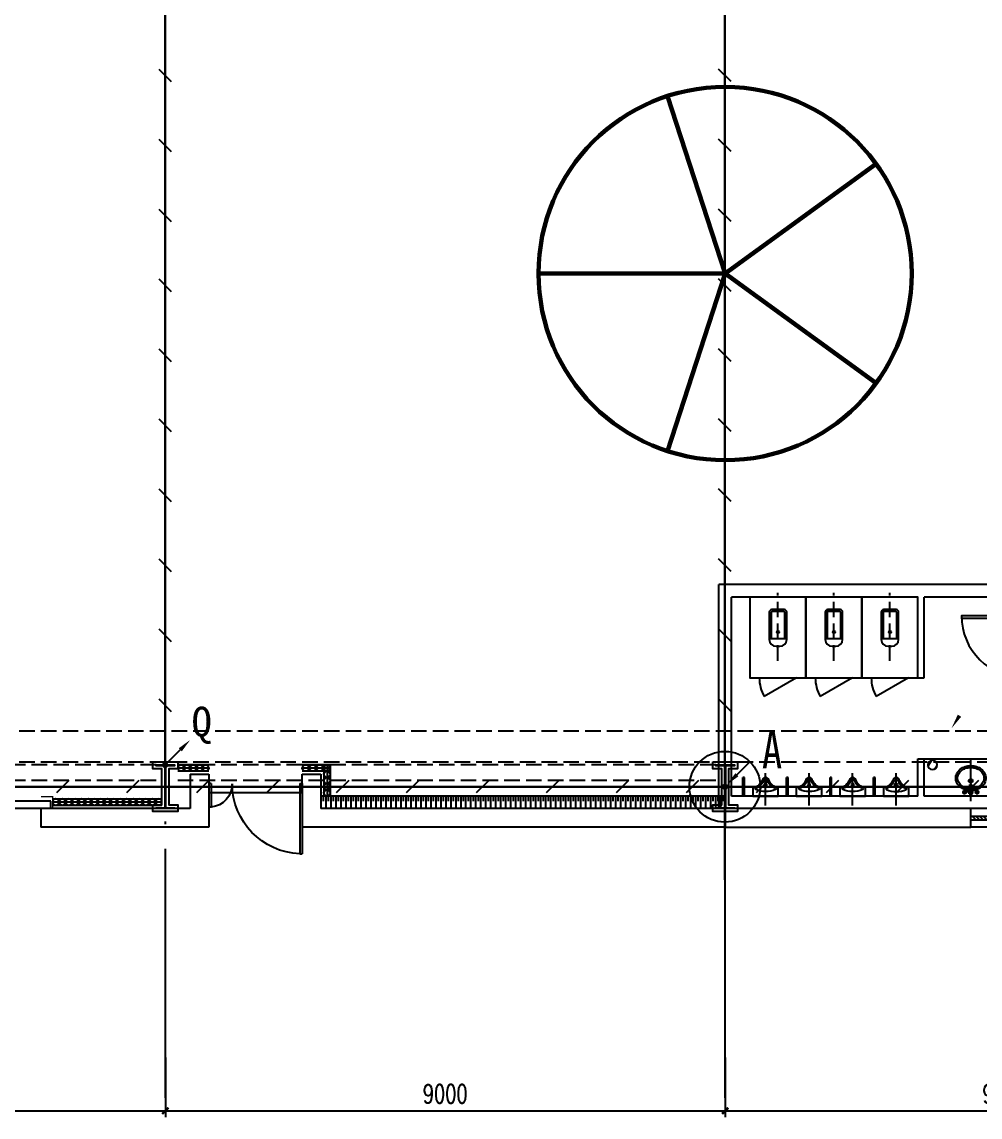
# Model space of a CAD drawing. Extents: x -1396510 to 1250330, y -1892470 to 1623980.
# Drawn here: x -149160 to -133755, y -1077920 to -1060315 of the extents above; entities that cross this region are included whole.
import ezdxf

# ---------------------------------------------------------------- set-up
doc = ezdxf.new("R2010")
doc.units = 0
doc.header["$LTSCALE"] = 1000
doc.header["$MEASUREMENT"] = 0
for name, pattern in [('10平面$0$DASH', [0.35, 0.25, -0.1]), ('10平面$1$DOTE', [2.4200000000000004, 2, -0.2, 0.02, -0.2]), ('CENTER2', [1.125, 0.75, -0.125, 0.125, -0.125]), ('DASH', [0.35, 0.25, -0.1]), ('DOTE', [2.4200000000000004, 2, -0.2, 0.02, -0.2])]:
    doc.linetypes.add(name, pattern=pattern)
doc.layers.get('Defpoints').update_dxf_attribs({"color": 210})
for name, color, linetype in [('10平面$0$WINDOW', 4, 'Continuous'), ('10平面$1$A-AXIS-DOTE', 14, '10平面$1$DOTE'), ('99平面图例外参$0$A-HATCH-2', 251, 'Continuous'), ('A-AXIS-D', 1, 'Continuous'), ('A-AXIS-DOTE', 14, 'DOTE'), ('A-AXIS-SYMB', 3, 'Continuous'), ('A-HATCH-2', 251, 'Continuous'), ('A-HRAIL', 173, 'Continuous'), ('A-LIN-V', 9, 'Continuous'), ('A-SFCE', 30, 'Continuous'), ('A-TEXT', 61, 'Continuous'), ('A-WC', 223, 'Continuous'), ('A-WINDOW', 140, 'Continuous'), ('AS-COLN', 6, 'Continuous'), ('AS-WALL', 40, 'Continuous'), ('LWIRE', 4, 'Continuous'), ('SHTLN', 4, 'Continuous'), ('TEL_TEXT', 7, 'Continuous'), ('WIRE-接地', 4, 'Continuous'), ('WIRE-照明', 1, 'Continuous'), ('建-门', 4, 'Continuous')]:
    doc.layers.add(name, color=color, linetype=linetype)
doc.layers.add('A-云线2', color=3, linetype='Continuous', plot=False)
doc.styles.add('-宋体', font='', dxfattribs={"width": 0.8})
doc.styles.add('_TCH_DIM_T3', font='SIMPLEX', dxfattribs={"width": 0.7058823529411765, "bigfont": 'GBCBIG'})
doc.styles.add('_TCH_WINDOW', font='SIMPLEX', dxfattribs={"height": 3.5, "bigfont": 'GBCBIG'})
doc.styles.get("Standard").update_dxf_attribs({"font": 'gbenor.shx', "bigfont": 'gbcbig.shx'})
doc.styles.add('宋体', font='')
doc.styles.get('-宋体').set_extended_font_data('SimSun')
doc.styles.get('宋体').set_extended_font_data('SimSun')
doc.dimstyles.new('_TCH_ARCH&&100', dxfattribs={"dimtxt": 297.5, "dimasz": 100, "dimexe": 100, "dimexo": 100, "dimgap": 126.25, "dimtad": 1, "dimdec": 0, "dimzin": 0, "dimdsep": 46, "dimtxsty": '_TCH_DIM_T3', "dimblk": 'ARCHTICK', "dimcen": 0.09, "dimclrt": 7, "dimazin": 2, "dimtfac": 1, "dimtdec": 0, "dimtix": 1, "dimtmove": 2, "dimatfit": 3, "dimfxl": 0, "dimtolj": 1, "dimtzin": 0, "dimarcsym": 0})

# ---------------------------------------------------------------- blocks, each defined once
blk = doc.blocks.new('清洁间')
at = {"layer": 'A-AXIS-DOTE', "color": 0, "linetype": 'DASH'}
blk.add_lwpolyline([(2044570.960510334, 1694019.783519612), (2045330.960510334, 1694019.783519612)], dxfattribs=at)
at = {"layer": 'A-WC', "color": 0}
for points in [[(2045106.132982434, 1693769.783519275), (2045106.132982434, 1694269.783519275), (2044606.132982434, 1694269.783519275), (2044606.132982434, 1693769.783519275)], [(2045056.132982434, 1693819.783519275), (2045056.132982434, 1694219.783519275), (2044656.132982434, 1694219.783519275), (2044656.132982434, 1693819.783519275)]]:
    blk.add_lwpolyline(points, close=True, dxfattribs=at)
for points in [[(2044827.848711186, 1694048.067790522), (2044656.132982434, 1694219.783519275)], [(2044884.417253681, 1694048.067790522), (2045056.132982434, 1694219.783519275)], [(2044656.132982434, 1693819.783519275), (2044827.848711186, 1693991.499248027)], [(2045056.132982434, 1693819.783519275), (2044884.417253681, 1693991.499248027)]]:
    blk.add_lwpolyline(points, dxfattribs=at)
blk.add_circle((2044856.132982434, 1694019.783519275), 40.00000000000001, dxfattribs=at)
blk = doc.blocks.new('厕卫')
at = {"layer": 'A-AXIS-DOTE', "color": 0, "linetype": 'DASH'}
blk.add_line((50, -823.114372253418), (50, 271.885627746582), dxfattribs=at)
at = {"layer": 'A-WC', "color": 0}
for p, q in [((-59.78343963623047, -40), (-59.78343963623047, -469.6564288139343)), ((149.7834396362305, -30), (-49.78343963623047, -30)), ((159.7834396362305, -469.6564288139343), (159.7834396362305, -40)), ((189.7834396362305, -469.6564288139343), (-89.78343963623047, -469.6564288139343)), ((350, -1097.23339176178), (-169.6152420043945, -1397.23339176178))]:
    blk.add_line(p, q, dxfattribs=at)
blk.add_lwpolyline([(-400, 202.7666082382202), (-400, -1097.23339176178), (500, -1097.23339176178), (500, 202.7666082382202)], close=True, dxfattribs=at)
blk.add_lwpolyline([(189.7834396362305, -40, 0.4142135623730951), (149.7834396362305, 0), (-49.78343963623047, 0, 0.4142135623730951), (-89.78343963623047, -40), (-89.78343963623047, -479.6564288139343, 0.4142135623730951), (20.21656036376953, -589.6564288139343), (79.78343963623047, -589.6564288139343, 0.4142135623730903), (189.7834396362305, -479.6564288139343)], format="xyb", close=True, dxfattribs=at)
blk.add_circle((50, -358.6146011352539), 20, dxfattribs=at)
for centre, radius, start, end in [((-49.78343963623047, -40), 10, 90, 180), ((149.7834396362305, -40), 10, 0, 90), ((350, -1097.23339176178), 599.9999999999995, 180, 209.9998831151044)]:
    blk.add_arc(centre, radius, start, end, dxfattribs=at)
for p in [(50, 0), (50, -358.6146011352539)]:
    blk.add_point(p, dxfattribs=at)
blk = doc.blocks.new('$lvtry$00000224')
at = {"color": 0}
for p, q in [((-362.5000001189765, -1.369509844441253e-06), (-362.5000001189765, -300.0000013695098)), ((-337.5000001189765, -1.369509845972061e-06), (-362.5000001189765, -1.369509844441253e-06)), ((-337.5000001189765, -1.369509845972061e-06), (-337.5000001189765, -300.0000013695098)), ((337.4999998810235, -1.369509844441253e-06), (337.4999998810235, -300.0000013695098)), ((362.4999998810235, -1.369509845972061e-06), (337.4999998810235, -1.369509844441253e-06)), ((362.4999998810235, -1.369509845972061e-06), (362.4999998810235, -300.0000013695098)), ((-337.5000001189765, -300.0000013695098), (-362.5000001189765, -300.0000013695098)), ((362.4999998810235, -300.0000013695098), (337.4999998810235, -300.0000013695098))]:
    blk.add_line(p, q, dxfattribs=at)
at = {"color": 0, "elevation": 1e-08}
blk.add_lwpolyline([(-205, -130.6921668672003), (-205, 0), (205, 0), (205, -130.6921668676659, 0.2680681872429386), (50.76696929242462, -263.4628327437676, -0.3177651244820785), (-5.727633833885193e-08, -299.6467267489061, -0.3177651238976431), (-50.76696929195896, -263.4628327442333, 0.2680681872434905)], format="xyb", close=True, dxfattribs=at)
at = {"color": 0}
blk.add_circle((0, -181.622158779297, 1e-08), 20, dxfattribs=at)
for centre, radius, start, end in [((-152.1659696591087, -115.0054347957484, 1e-08), 10, 114.1083874687021, 248.1393961379835), ((5.09339536074549, -466.4251228258945, 1e-08), 395.0016948295107, 66.66751465096227, 114.1083874687021), ((-242.8073158459738, -340.9316236418672, 1e-08), 233.4306809856922, 19.26394190434416, 68.13939613798351), ((242.8073158459738, -340.9316236418672, 1e-08), 233.4306809856917, 110.4941076083355, 160.7360580956559), ((157.579544424545, -112.9081085743383, 1e-08), 10, 290.4941076083355, 66.66751465096227), ((0.2095041857101023, -256, 1e-08), 23.99999999999859, 199.2639419043441, 269.499839251993), ((-0.2095041857101023, -256, 1e-08), 24.00000000000079, 270.500160748007, 340.7360580956558)]:
    blk.add_arc(centre, radius, start, end, dxfattribs=at)
blk.add_point((0, -181.622158779297, 1e-08), dxfattribs=at)
at = {"layer": 'A-AXIS-DOTE', "color": 0}
blk.add_lwpolyline([(-1.327134668827057e-07, 152.6724720913917), (-1.327134668827057e-07, -367.3275279086083)], dxfattribs=at)
blk = doc.blocks.new('小便器')
at = {"layer": 'A-WC', "color": 8, "xscale": -1, "rotation": 89.99999999999999}
blk.add_blockref('$lvtry$00000224', (2044606.132980346, 1695653.609367371), dxfattribs=at)
blk = doc.blocks.new('45345')
at = {"layer": 'A-WC'}
h = blk.add_hatch(dxfattribs=at)
h.set_pattern_fill('ANSI31', color=0, scale=10, angle=7.69694232914171e-13)
h.set_pattern_definition([(30.00000000072439, (40598742844.53468, 3385776346.450553), (-7.937500000173811, 13.74815328497761), [])])
edge = h.paths.add_edge_path()
edge.add_arc((40598742441.34776, 3385774511.717568), 50, 0, 360)
at = {"layer": 'A-WC', "color": 0}
blk.add_circle((40598742441.34776, 3385774511.717568), 50, dxfattribs=at)
blk = doc.blocks.new('343243')
at = {"layer": '10平面$1$A-AXIS-DOTE', "color": 0}
blk.add_lwpolyline([(-137039.1845359175, 783549.9999155595), (-137039.1845291465, 784209.9999155595)], dxfattribs=at)
at = {"layer": 'A-WC', "color": 0}
for p, q in [((-137084.2437445717, 783874.9999160218), (-136994.125320595, 783874.9999150973)), ((-137070.6291553337, 783706.5430113167), (-137055.8879810546, 783814.2154559261)), ((-137064.1845347106, 783667.647857158), (-137055.8879810546, 783814.2154559261)), ((-137056.3608064828, 783804.1132499352), (-137022.0082601383, 783804.1132495828)), ((-137055.8879810546, 783814.2154559261), (-137022.4810853592, 783814.2154555834)), ((-137039.1845330456, 783829.9407035712), (-137039.1845321211, 783920.0591275479)), ((-137014.1845347106, 783667.6478566449), (-137022.4810853592, 783814.2154555834)), ((-137007.7399132893, 783706.5430106715), (-137022.4810853592, 783814.2154555834)), ((-137175.6989661359, 783693.99991696), (-137102.6701027446, 783693.9999162109)), ((-137139.1845348148, 783657.4854848898), (-137139.1845340656, 783730.5143482811)), ((-137064.1845347106, 783667.647857158), (-137070.6291553337, 783706.5430113167)), ((-137064.1845347106, 783667.647857158), (-137014.1845347106, 783667.6478566449)), ((-137063.069927619, 783687.3385976467), (-137015.2991413982, 783687.3385971566)), ((-137014.1845347106, 783667.6478566449), (-137007.7399132893, 783706.5430106715)), ((-136975.6989661359, 783693.9999149082), (-136902.6701027446, 783693.9999141591)), ((-136939.1845348148, 783657.485482838), (-136939.1845340656, 783730.5143462293))]:
    blk.add_line(p, q, dxfattribs=at)
for points in [[(-137068.5861527328, 783721.4655052931, -0.05503366445282638), (-137132.052788923, 783734.964308203, -0.0888493983857469), (-137208.3990421116, 783776.3516643569, -0.1049875008758899), (-137263.2745701811, 783843.1668952166, -0.1201703710503755), (-137282.0112499413, 783919.9999180507, -0.120170371050088), (-137263.2745686047, 783996.8329405003, -0.1049875008761855), (-137208.3990391642, 784063.6481702342, -0.08884939838595049), (-137132.0527851261, 784105.0355248217, -0.08005155327522542), (-137039.1845300698, 784119.9999155595, -0.08005155327514211)], [(-137064.5138742414, 783751.2102306456, -0.05606644776381915), (-137122.6293239315, 783763.445851482, -0.08884939838590888), (-137189.6757487428, 783799.7917643017, -0.1049875008761085), (-137236.6424184022, 783856.9773438561, -0.1201703710500949), (-137252.0112499413, 783919.9999177429, -0.1201703710501435), (-137236.642417109, 783983.0224913144, -0.1049875008761313), (-137189.6757462764, 784040.2080699052, -0.08884939838588762), (-137122.6293207193, 784076.5539813492, -0.08005155327528395), (-137039.1845303776, 784089.9999155595, -0.08005155327526944)], [(-137039.1845300698, 784119.9999155595, -0.08005155327514211), (-136946.3162753206, 784105.0355229162, -0.08884939838606445), (-136869.9700221316, 784063.6481667622, -0.1049875008760499), (-136815.0944940622, 783996.8329359024, -0.120170371050193), (-136796.357814302, 783919.9999130684, -0.1201703710501875), (-136815.0944956387, 783843.1668906187, -0.1049875008760622), (-136869.9700250791, 783776.3516608849, -0.08884939838584911), (-136946.316279117, 783734.9643062975, -0.05503366445274368), (-137009.7829155841, 783721.4655046898, -0.0800515532754416)], [(-137039.1845303776, 784089.9999155595, -0.08005155327526944), (-136955.7397403118, 784076.5539796371, -0.0888493983858896), (-136888.6933155005, 784040.2080668174, -0.1049875008761153), (-136841.7266458411, 783983.022487263, -0.1201703710501367), (-136826.357814302, 783919.9999133762, -0.1201703710501367), (-136841.7266471343, 783856.9773398046, -0.1049875008761155), (-136888.6933179669, 783799.7917612139, -0.08884939838591054), (-136955.7397435241, 783763.4458497699, -0.05606644776380701), (-137013.8551934652, 783751.2102301259, -0.08005155327530532)]]:
    blk.add_lwpolyline(points, format="xyb", dxfattribs=at)
for centre, radius in [((-137039.1845325833, 783874.9999155595), 30), ((-137039.1845325833, 783874.9999155595), 20), ((-137139.1845344402, 783693.9999165855), 25), ((-137139.1845344402, 783693.9999165855), 15), ((-136939.1845344402, 783693.9999145336), 25), ((-136939.1845344402, 783693.9999145336), 15)]:
    blk.add_circle(centre, radius, dxfattribs=at)
for centre, start, end in [((-137040.368334685, 783694.7285667062), 80.52522821089455, 279.4747706136177), ((-137038.0007341804, 783694.7285666818), 260.5252282108945, 99.47477061338024)]:
    blk.add_arc(centre, 7.191400878313289, start, end, dxfattribs=at)
blk = doc.blocks.new('*U14')
at = {"color": 0}
blk.add_lwpolyline([(500, 0), (499.9999999999999, 1000), (459.9999999999999, 1000), (460, 0)], close=True, dxfattribs=at)
blk.add_arc((500, 0), 1000, 90, 180, dxfattribs=at)
blk = doc.blocks.new('*U13')
at = {"color": 0, "xscale": 0.001, "yscale": 0.001, "zscale": 0.001}
blk.add_blockref('*U14', (0, 0), dxfattribs=at)
blk = doc.blocks.new('*U16')
at = {"color": 0}
blk.add_lwpolyline([(400, 0), (399.9999999999999, 800), (359.9999999999999, 800), (360, 0)], close=True, dxfattribs=at)
blk.add_arc((400, 0), 800, 90, 180, dxfattribs=at)
blk = doc.blocks.new('*U15')
at = {"color": 0, "xscale": 0.00125, "yscale": 0.00125, "zscale": 0.00125}
blk.add_blockref('*U16', (0, 0), dxfattribs=at)
blk = doc.blocks.new('G$CA7A27C8F')
at = {"layer": 'A-AXIS-DOTE', "color": 8}
blk.add_lwpolyline([(2222.231308657676, -4362.886692044791), (1702.231308657676, -4362.886692044907)], dxfattribs=at)
at = {"layer": 'A-AXIS-SYMB', "color": 8}
for points in [[(-426.2496871948242, 1047.113311767578, 0, 0, 0), (103.7503128051758, 1517.113311767578, 0, 64.00000000000001, 0), (-75.81472563242, 1357.876390888955, 0, 0, 0)], [(1309.565780897043, -1862.886688232422, 0, 0, 0), (1839.565780897043, -1392.886688232422, 0, 64.00000000000001, 0), (1660.000742459447, -1552.123609111045, 0, 0, 0)], [(363.7503128051758, -3082.886688232422, 0, 0, 0), (979.5657808970427, -3472.886688232422, 0, 64.00000000000001, 0), (776.8067526002984, -3344.478057509405, 0, 0, 0)]]:
    blk.add_lwpolyline(points, format="xyseb", dxfattribs=at)
at = {"layer": 'A-LIN-V', "color": 8}
blk.add_line((2069.565788269159, 2187.11330986247), (-1130.434211730841, 2187.113309860972), dxfattribs=at)
at = {"layer": 'A-WC', "color": 8}
for p, q in [((1469.585966636543, -3912.886690138839), (1469.560478822328, -2412.883340159431)), ((2069.558835196891, -4700.386692031054), (1769.558835196891, -4700.38669203117)), ((1769.558835196891, -4700.38669203117), (1769.558835196891, -4725.38669203117)), ((2069.558835196891, -4725.386692031054), (1769.558835196891, -4725.38669203117))]:
    blk.add_line(p, q, dxfattribs=at)
at = {"layer": 'A-WC'}
blk.add_line((2069.558835196891, -4700.386692031054), (2069.558835196891, -4725.386692031054), dxfattribs=at)
at = {"layer": 'A-WC', "color": 8}
blk.add_lwpolyline([(-1130.434211730957, 1587.113309862791), (269.5657882689266, 1587.132366135484), (269.5657882688101, 2187.113309861859), (269.5657882688101, 2187.113309861859)], dxfattribs=at)
at = {"layer": 'A-WC', "color": 8, "elevation": 1e-08}
blk.add_lwpolyline([(1938.866669699084, -4567.886691912077), (2069.558836566284, -4567.886691912077), (2069.558836566168, -4157.886691912077), (1938.866669698502, -4157.886691912077, -0.2680681872429386), (1806.096003822517, -4312.119722619769, 0.3177651244820785), (1769.912109817378, -4362.88669196947, 0.3177651238976431), (1806.096003822051, -4413.653661204153, -0.2680681872434905)], format="xyb", close=True, dxfattribs=at)
at = {"layer": 'A-WC', "color": 8}
blk.add_circle((1887.936677786987, -4362.886691912077, 1e-08), 20, dxfattribs=at)
for centre, radius, start, end in [((1728.627212924301, -4120.07937606622, 1e-08), 233.4306809856917, 289.2639419035189, 339.5058923854243), ((1956.650727991946, -4205.307147487532, 1e-08), 10, 23.3324853471615, 159.5058923854243), ((1603.13371374039, -4357.793296551448, 1e-08), 395.0016948295107, 335.8916125320589, 23.3324853471615), ((1813.558836566284, -4363.096196097904, 1e-08), 24.00000000000079, 109.263941903519, 179.4998392519348), ((1813.558836566284, -4362.677187726484, 1e-08), 23.99999999999859, 180.5001607480652, 250.736058096481), ((1728.627212924417, -4605.694007758168, 1e-08), 233.4306809856922, 21.86060386124268, 70.73605809648107), ((1954.553401770536, -4515.052661571186, 1e-08), 10, 201.8606038612427, 335.8916125320589)]:
    blk.add_arc(centre, radius, start, end, dxfattribs=at)
blk.add_point((1887.936677786987, -4362.886691912077, 1e-08), dxfattribs=at)
at = {"layer": 'AS-WALL'}
for p, q in [((-1330.434211730957, 2387.113311745796), (-1330.434211730595, -562.8866901398068)), ((-1130.434211730957, 2387.113311745808), (-1330.434211730957, 2387.113311745796)), ((-1130.434211730957, 2387.113311745808), (-1130.43421173062, -362.8866901397342)), ((2069.565788269043, 2387.113311745106), (2069.565788269156, -362.8866901385288)), ((2269.565788269043, 2387.11331174511), (2069.565788269043, 2387.113311745106)), ((2269.565788269043, 2387.11331174511), (2269.565788269159, -462.8866901386064)), ((-830.4342117309935, -362.8866901396251), (-1130.43421173062, -362.8866901397342)), ((-830.4342117309205, -562.8866901396248), (-830.4342117309935, -362.8866901396251)), ((369.5657882692394, -362.8866901391885), (169.5657882690066, -362.8866901392612)), ((169.5657882690066, -362.8866901392612), (169.5657882690793, -562.886690139261)), ((2069.565788269156, -362.8866901385288), (369.565788269237, -362.8866901391885)), ((2269.565788269159, -462.8866901384899), (2269.565788269276, -2312.886690138606)), ((-1330.434211730595, -562.8866901398068), (-830.4342117309205, -562.8866901396248)), ((169.5657882690793, -562.886690139261), (269.5657882692759, -562.8866901392246)), ((269.5657882692759, -562.8866901392246), (269.5657882692759, -1012.886690139072)), ((469.5657882692756, -1012.886690139072), (469.5657882692756, -562.8866901391494)), ((2069.565788269166, -562.8866901385286), (469.5657882692756, -562.8866901391494)), ((2069.565788269166, -562.8866901385286), (2069.565788269269, -2212.886690138645)), ((269.5657882692759, -1012.886690139072), (469.5657882692756, -1012.886690139072)), ((469.5657882692757, -1812.886690139072), (269.5657882692759, -1812.886690139072)), ((269.5657882692759, -1812.886690139072), (269.5657882692759, -2212.886690139341)), ((469.5657882692757, -2212.886690139266), (469.5657882692757, -1812.886690139072)), ((-1330.434211730724, -2212.886690139923), (-1330.434211730724, -3962.886692041531)), ((-830.4342117307602, -2212.886690139741), (-1330.434211730724, -2212.886690139923)), ((-830.4342117306874, -2412.886690139741), (-830.4342117307602, -2212.886690139741)), ((269.5657882692759, -2212.886690139341), (169.5657882692395, -2212.886690139378)), ((169.5657882692395, -2212.886690139378), (169.5657882693123, -2412.886690139378)), ((2069.565788269269, -2212.886690138645), (469.5657882692757, -2212.886690139266)), ((-1130.434211730724, -2412.886690139851), (-1130.434211730724, -3912.886692041497)), ((-1130.434211730724, -2412.886690139851), (-830.4342117306874, -2412.886690139741)), ((169.5657882693123, -2412.886690139378), (369.5657882693122, -2412.886690139305)), ((2069.565788269167, -2412.886690138645), (369.5657882693146, -2412.886690139305)), ((2069.565788269167, -2412.886690138645), (2069.565788269273, -3912.886692041564)), ((2269.565788269159, -2312.886690138606), (2269.565788269276, -3962.886692041531)), ((-1330.434211730724, -3962.886692041531), (-1330.434211730724, -7212.886692047624)), ((169.5657882678611, -3912.886692041036), (-1130.434211730724, -3912.886692041497)), ((169.5657882678965, -4012.886692041036), (-1130.434211730724, -4012.886692041496)), ((-1130.434211730724, -4012.886692041496), (-1130.434211730724, -7012.886692047547)), ((169.5657882678965, -4012.886692041036), (169.5657882678611, -3912.886692041036)), ((2069.565788269273, -3912.886692041564), (1469.567178525713, -3912.886692041764)), ((1469.567178525746, -4012.886692041764), (1469.567178525713, -3912.886692041764)), ((2069.565788269278, -4012.886692041563), (1469.567178525746, -4012.886692041764)), ((2069.565788269278, -4012.886692041563), (2069.565788269389, -7012.886692046342)), ((2269.565788269276, -3962.886692041531), (2269.565788269396, -7212.886692046269)), ((2069.565788269389, -7012.886692046342), (-1130.434211730724, -7012.886692047547)), ((2269.565788269396, -7212.886692046269), (-1330.434211730724, -7212.886692047624))]:
    blk.add_line(p, q, dxfattribs=at)
at = {"layer": '建-门'}
for p, q in [((169.5657882690066, -362.8866901392612), (-830.4342117309934, -362.8866901396249)), ((469.5657882692758, -1012.886690139072), (469.5657882692756, -1812.886690139072)), ((169.5657882693122, -2412.886690139378), (-830.4342117306878, -2412.886690139741))]:
    blk.add_line(p, q, dxfattribs=at)
at = {"color": 8}
for name, p, rotation in [('厕卫', (1865.893075353233, 1037.293541909545), 270), ('厕卫', (1865.893075353117, 137.2935419095447), 270), ('厕卫', (-927.667603493901, -4512.886692039785), 90), ('小便器', (2046675.691816469, 1690590.722675994), 180), ('厕卫', (-927.6676034936681, -5412.886692039785), 90), ('小便器', (2046675.69181647, 1689890.722675993), 180), ('厕卫', (-927.6676034934353, -6312.886692039669), 90), ('小便器', (2046675.69181647, 1689190.722675993), 180)]:
    blk.add_blockref(name, p, dxfattribs=dict(at, rotation=rotation))
at = {"layer": 'A-HRAIL', "color": 8, "rotation": 180}
blk.add_blockref('清洁间', (2046675.698791505, 1693206.896848202), dxfattribs=at)
at = {"layer": 'A-LIN-V', "color": 8, "xscale": -1.5, "yscale": 1.5, "zscale": 1.5}
for p in [(60898113796.5004, -5078660050.292404), (60898115621.07091, -5078662966.917957), (60898115231.50041, -5078665547.58466)]:
    blk.add_blockref('45345', p, dxfattribs=at)
at = {"layer": 'A-WINDOW', "color": 8}
for p, rotation in [((-137369.6187464414, 785804.7611686691), 180), ((785699.5722886986, 133876.2995207682), 90)]:
    blk.add_blockref('343243', p, dxfattribs=dict(at, rotation=rotation))
at = {"layer": '建-门'}
for name, p, xscale, yscale, zscale, rotation in [('*U13', (-330.434211730957, -462.8866901394431), 1000, -1000, 199.9999999999999, 180.0000000000208), ('*U15', (369.5657882692758, -1412.886690139072), 800, -800, 199.9999999999998, 270), ('*U13', (-330.4342117307242, -2312.88669013956), 1000, 1000, 200, 180.0000000000208)]:
    blk.add_blockref(name, p, dxfattribs=dict(at, xscale=xscale, yscale=yscale, zscale=zscale, rotation=rotation))
at = {"layer": 'A-TEXT', "color": 8, "style": '_TCH_WINDOW'}
for s, p in [('女卫', (-371.5466664809501, 733.3325865268707)), ('清洁间', (1027.988727568183, -1514.808425423806)), ('男卫', (191.0177637401503, -2836.155645797728))]:
    blk.add_text(s, height=231.4893617021278, dxfattribs=at).set_placement(p)
blk = doc.blocks.new('10平面$0$$DorLib2D$00000126')
at = {"color": 0, "linetype": 'Continuous'}
for p, q in [((-0.5319999999956053, 0.5), (-0.5319999999956053, 0.900000000000091)), ((0.5320000000047003, 0.900000000000091), (0.5320000000047003, 0.5000000000002274))]:
    blk.add_line(p, q, dxfattribs=at)
at = {"color": 0, "linetype": '10平面$0$DASH'}
for p, q in [((-0.5319999999956053, 0.900000000000091), (0.5320000000047003, 0.900000000000091)), ((-0.5319999999956053, 0.5), (0.5320000000047003, 0.5000000000002274))]:
    blk.add_line(p, q, dxfattribs=at)
blk = doc.blocks.new('DOOR2DLIB$SYSLIB$00000123')
at = {"color": 0}
for p, q in [((0.4750000000000032, -0.001447885298549778), (0.4750000000000032, 0.7521225008925327)), ((0.4750000000000032, 0.7521225008925327), (0.5000000000000036, 0.7521225008925363)), ((0.5000000000000036, -0.001447885298549778), (0.5000000000000036, 0.7521225008925363)), ((-0.4999999999999982, -3.552713678800501e-15), (-0.5, 0.252035990386009)), ((-0.4750000000000014, 0.252035990386009), (-0.5, 0.252035990386009)), ((-0.4749999999999996, -3.552713678800501e-15), (-0.4750000000000014, 0.252035990386009)), ((-0.4749999999999996, -3.552713678800501e-15), (-0.4999999999999947, -3.552713678800501e-15)), ((0.4750000000000032, -0.001447885298549778), (0.4999999999999929, -0.001447885298549778))]:
    blk.add_line(p, q, dxfattribs=at)
for centre, radius, start, end in [((0.5046168020419071, -0.001920809357812914), 0.7546247204382253, 92.24926861260724, 179.7237749158362), ((-0.5007908120542499, 0.002572563917482285), 0.2507930763238999, 359.7898704778746, 84.09743784757413)]:
    blk.add_arc(centre, radius, start, end, dxfattribs=at)
blk = doc.blocks.new('42343243')
at = {"layer": '10平面$0$WINDOW'}
blk.add_line((-144654.1845731458, 1222620.000000538), (-146154.1845731458, 1222620.000000539), dxfattribs=at)
at = {"layer": 'AS-WALL'}
for p, q in [((-146154.1845528499, 1223169.999996496), (-148854.1845319019, 1223169.9999962)), ((-148854.1845318688, 1222869.9999962), (-148854.1845319019, 1223169.9999962)), ((-146154.1845525264, 1222620.00000054), (-146154.1845528499, 1223169.999996496)), ((-144654.1845731372, 1222620.000000539), (-144654.1845728137, 1223169.99999585)), ((-137854.1845319249, 1223169.999996598), (-144654.1845728137, 1223169.99999585)), ((-137854.1845318917, 1222869.999996598), (-137854.1845319249, 1223169.999996598)), ((-146454.1845526673, 1222869.999996472), (-148854.1845318688, 1222869.9999962)), ((-146454.1845523438, 1222320.000000552), (-146454.1845526673, 1222869.999996472)), ((-144354.1845732643, 1222320.00000055), (-144354.1845729408, 1222869.999995881)), ((-137854.1845318917, 1222869.999996598), (-144354.1845729408, 1222869.999995881)), ((-146154.1845731531, 1222320.000000544), (-146154.1845731529, 1222620.000000546)), ((-144654.1845731372, 1222620.000000539), (-144654.1845731531, 1222320.000000543)), ((-146454.1845523438, 1222320.000000552), (-146154.1845731531, 1222320.000000544)), ((-144654.1845731531, 1222320.000000543), (-144354.1845732643, 1222320.00000055))]:
    blk.add_line(p, q, dxfattribs=at)
at = {"layer": '10平面$0$WINDOW', "zscale": 300}
for name, p, xscale, yscale, rotation in [('DOOR2DLIB$SYSLIB$00000123', (-145404.1845731459, 1222470.000000539), -1500, -1500, 179.9999999999555), ('10平面$0$$DorLib2D$00000126', (-151354.1845318546, 1223019.999996169), 5000, 300, 180)]:
    blk.add_blockref(name, p, dxfattribs=dict(at, xscale=xscale, yscale=yscale, rotation=rotation))
blk = doc.blocks.new('nt66')
at = {"layer": 'A-HATCH-2', "color": 8}
blk.add_lwpolyline([(-195839.9992261842, 766869.9996079458), (-195439.9992261842, 766869.9996079458), (-195439.9992261842, 766757.9996079458), (-195585.9992261842, 766757.9996079458), (-195585.9992261842, 766181.9996079458), (-195439.9992261842, 766181.9996079458), (-195439.9992261842, 766069.9996079458), (-195839.9992261842, 766069.9996079458), (-195839.9992261842, 766181.9996079458), (-195693.9992261842, 766181.9996079458), (-195693.9992261842, 766757.9996079458), (-195839.9992261842, 766757.9996079458)], close=True, dxfattribs=at)
at = {"layer": 'AS-COLN'}
blk.add_lwpolyline([(-195789.9992261842, 766819.9996079458), (-195489.9992261842, 766819.9996079458), (-195489.9992261842, 766807.9996079458), (-195635.9992261842, 766807.9996079458), (-195635.9992261842, 766131.9996079458), (-195489.9992261842, 766131.9996079458), (-195489.9992261842, 766119.9996079458), (-195789.9992261842, 766119.9996079458), (-195789.9992261842, 766131.9996079458), (-195643.9992261842, 766131.9996079458), (-195643.9992261842, 766807.9996079458), (-195789.9992261842, 766807.9996079458)], close=True, dxfattribs=at)
blk = doc.blocks.new('33333')
for p in [(48785.8154757201, -126400.0000038166), (57785.81547572016, -126400.0000038166)]:
    blk.add_blockref('nt66', p)
blk = doc.blocks.new('w42343')
at = {"layer": 'A-HATCH-2', "color": 8, "linetype": 'DASH'}
for p, q in [((-263654.1845247769, 640970.0003759358), (-128354.1845264263, 640970.0003949694)), ((-263654.1845247769, 640470.0003759358), (-128354.184526356, 640470.0003949694))]:
    blk.add_line(p, q, dxfattribs=at)
blk = doc.blocks.new('w4324324')
at = {"layer": 'A-HATCH-2', "color": 0, "lineweight": 60}
for p, q in [((-1694760.399681418, 683604.9999961873), (-1694760.399681418, 686604.9999961873)), ((-1694760.399681418, 683604.9999961875), (-1697613.569230303, 684532.0509793123)), ((-1694760.399681418, 683604.9999961873), (-1691907.230132533, 684532.0509793122)), ((-1694760.399681418, 683604.9999961874), (-1696523.755438295, 681177.9490130626)), ((-1694760.399681418, 683604.9999961874), (-1692997.043924541, 681177.9490130625))]:
    blk.add_line(p, q, dxfattribs=at)
blk.add_circle((-1694760.399681418, 683604.9999961873), 3000, dxfattribs=at)
blk = doc.blocks.new('ner546')
at = {"layer": 'A-LIN-V', "color": 8}
blk.add_blockref('w4324324', (565280.3996814177, -64744.33237948525), dxfattribs=at)
blk = doc.blocks.new('3333')
at = {"layer": 'A-SFCE', "const_width": 20}
blk.add_lwpolyline([(-227064.1845322402, 766319.9999962051), (-227064.1845322402, 766509.9999962412), (-227244.1845325131, 766509.9999962412), (-227244.1845325131, 766319.9999962412)], dxfattribs=at)
blk = doc.blocks.new('_ArchTick')
at = {"color": 0, "linetype": 'ByBlock', "const_width": 0.4}
blk.add_lwpolyline([(-0.5, -0.5), (0.5, 0.5)], dxfattribs=at)
blk = doc.blocks.new('*D5761')
at = {"layer": 'A-AXIS-D', "color": 0, "lineweight": -2, "transparency": 16777216}
for p, q in [((129300.0000002568, -86849.99999618344), (129300.0000002568, -87809.99999971414)), ((138300.0000002569, -86849.99999618344), (138300.0000002569, -87809.99999971414)), ((129300.0000002568, -87709.99999971414), (138300.0000002569, -87709.99999971414))]:
    blk.add_line(p, q, dxfattribs=at)
at = {"layer": 'Defpoints', "color": 0, "transparency": 16777216}
for p in [(129300.0000002568, -86749.99999618344), (138300.0000002569, -86749.99999618344), (138300.0000002569, -87709.99999971414)]:
    blk.add_point(p, dxfattribs=at)
at = {"layer": 'A-AXIS-D', "color": 0, "lineweight": -2, "transparency": 16777216, "xscale": 100, "yscale": 100, "zscale": 100, "rotation": 180}
blk.add_blockref('_ArchTick', (129300.0000002568, -87709.99999971414), dxfattribs=at)
at = {"layer": 'A-AXIS-D', "color": 0, "lineweight": -2, "transparency": 16777216, "xscale": 100, "yscale": 100, "zscale": 100}
blk.add_blockref('_ArchTick', (138300.0000002569, -87709.99999971414), dxfattribs=at)
at = {"layer": 'A-AXIS-D', "color": 7, "transparency": 16777216, "insert": (133800.0000002569, -87434.99999971414), "char_height": 297.5, "attachment_point": 5, "style": '_TCH_DIM_T3'}
blk.add_mtext('\\A1;9000', dxfattribs=at)
blk = doc.blocks.new('*D5762')
at = {"layer": 'A-AXIS-D', "color": 0, "lineweight": -2, "transparency": 16777216}
for p, q in [((138300.0000002569, -86849.99999618344), (138300.0000002569, -87809.99999971414)), ((147300.0000002569, -86849.99999618344), (147300.0000002569, -87809.99999971414)), ((138300.0000002569, -87709.99999971414), (147300.0000002569, -87709.99999971414))]:
    blk.add_line(p, q, dxfattribs=at)
at = {"layer": 'Defpoints', "color": 0, "transparency": 16777216}
for p in [(138300.0000002569, -86749.99999618344), (147300.0000002569, -86749.99999618344), (147300.0000002569, -87709.99999971414)]:
    blk.add_point(p, dxfattribs=at)
at = {"layer": 'A-AXIS-D', "color": 0, "lineweight": -2, "transparency": 16777216, "xscale": 100, "yscale": 100, "zscale": 100, "rotation": 180}
blk.add_blockref('_ArchTick', (138300.0000002569, -87709.99999971414), dxfattribs=at)
at = {"layer": 'A-AXIS-D', "color": 0, "lineweight": -2, "transparency": 16777216, "xscale": 100, "yscale": 100, "zscale": 100}
blk.add_blockref('_ArchTick', (147300.0000002569, -87709.99999971414), dxfattribs=at)
at = {"layer": 'A-AXIS-D', "color": 7, "transparency": 16777216, "insert": (142800.0000002569, -87434.99999971414), "char_height": 297.5, "attachment_point": 5, "style": '_TCH_DIM_T3'}
blk.add_mtext('\\A1;9000', dxfattribs=at)
blk = doc.blocks.new('*D5763')
at = {"layer": 'A-AXIS-D', "color": 0, "lineweight": -2, "transparency": 16777216}
for p, q in [((147300.0000002569, -86849.99999618344), (147300.0000002569, -87809.99999971414)), ((156300.0000002569, -86849.99999618344), (156300.0000002569, -87809.99999971414)), ((147300.0000002569, -87709.99999971414), (156300.0000002569, -87709.99999971414))]:
    blk.add_line(p, q, dxfattribs=at)
at = {"layer": 'Defpoints', "color": 0, "transparency": 16777216}
for p in [(147300.0000002569, -86749.99999618344), (156300.0000002569, -86749.99999618344), (156300.0000002569, -87709.99999971414)]:
    blk.add_point(p, dxfattribs=at)
at = {"layer": 'A-AXIS-D', "color": 0, "lineweight": -2, "transparency": 16777216, "xscale": 100, "yscale": 100, "zscale": 100, "rotation": 180}
blk.add_blockref('_ArchTick', (147300.0000002569, -87709.99999971414), dxfattribs=at)
at = {"layer": 'A-AXIS-D', "color": 0, "lineweight": -2, "transparency": 16777216, "xscale": 100, "yscale": 100, "zscale": 100}
blk.add_blockref('_ArchTick', (156300.0000002569, -87709.99999971414), dxfattribs=at)
at = {"layer": 'A-AXIS-D', "color": 7, "transparency": 16777216, "insert": (151800.0000002569, -87434.99999971414), "char_height": 297.5, "attachment_point": 5, "style": '_TCH_DIM_T3'}
blk.add_mtext('\\A1;9000', dxfattribs=at)
blk = doc.blocks.new('*U52')
at = {"color": 0}
for p, q in [((-250.000000492626, 149.9999999983263), (250.0000005524926, 149.9999999983263)), ((250.0000005524344, 29.99999999988336), (-250.0000004925678, 29.99999999988336)), ((-250.0000004925678, -30.00000000011664), (-190.0000004925679, 29.99999999988336)), ((-190.0000004925678, -30.00000000011664), (-130.0000004925679, 29.99999999988336)), ((-130.0000004925678, -30.00000000011664), (-70.0000004925679, 29.99999999988336)), ((-70.0000004925678, -30.00000000011664), (-10.00000049256792, 29.99999999988336)), ((-10.00000049256781, -30.00000000011664), (49.99999950743208, 29.99999999988336)), ((49.99999950743216, -30.00000000011664), (109.9999995074321, 29.99999999988336)), ((109.9999995074322, -30.00000000011664), (169.9999995074321, 29.99999999988336)), ((169.9999995074322, -30.00000000011664), (229.9999995074321, 29.99999999988336)), ((250.0000005524344, -30.00000000011664), (-250.0000004925678, -30.00000000011664)), ((-250.000000492626, -150.0000000016737), (250.0000005524926, -150.0000000016737))]:
    blk.add_line(p, q, dxfattribs=at)
for points in [[(-250.000000492626, -150.0000000016737), (-250.000000492626, 149.9999999983263)], [(250.0000005524926, -150.0000000016737), (250.0000005524926, 149.9999999983263)]]:
    blk.add_lwpolyline(points, dxfattribs=at)
blk = doc.blocks.new('*U51')
at = {"color": 0, "xscale": 0.001999999996058992, "yscale": 0.003333333333333334, "zscale": 0.001999999996058992}
blk.add_blockref('*U52', (0, 0), dxfattribs=at)
blk = doc.blocks.new('99平面图例外参$0$$LinePat$填挖边坡')
at = {"color": 0}
for p, q in [((0, 0), (0, -1500)), ((300, 0), (300, -600))]:
    blk.add_line(p, q, dxfattribs=at)
at = {"layer": 'Defpoints', "color": 0}
blk.add_point((600, 0), dxfattribs=at)
blk = doc.blocks.new('99平面图例外参$0$$LinePat$圆环')
for points in [[(3.637978807091713e-12, 150.0000000000018), (300.0000000000036, 150.0000000000018)], [(3.637978807091713e-12, 1.818989403545856e-12), (300.0000000000036, 1.818989403545856e-12)], [(3.637978807091713e-12, -149.9999999999982), (300.0000000000036, -149.9999999999982)]]:
    blk.add_lwpolyline(points)
at = {"color": 0}
blk.add_circle((150.0000000000036, 1.818989403545856e-12), 150, dxfattribs=at)
blk = doc.blocks.new('$TelecSys$00000008')
blk.add_line((0.4000000000014552, 0.3999999999996362), (-0.4000000000014552, -0.3999999999996362))
blk = doc.blocks.new('$TelecSys$00000078')
for p, q in [((1.150000000001455, 1.149999999999636), (0.5499999999992724, 0.5499999999992724)), ((0.1041666666678793, 0.1041666666660603), (0.1041666666678793, 0.1041666666660603)), ((-0.1041666666678793, -0.1041666666660603), (-0.1041666666678793, -0.1041666666660603))]:
    blk.add_line(p, q)
at = {"const_width": 0.1425}
blk.add_lwpolyline([(-0.07125000000087311, 0, 1), (0.07125000000087311, 0, 1)], format="xyb", close=True, dxfattribs=at)
blk.add_solid([(0.6199999999989814, 0.4799999999995634), (0.4799999999995634, 0.6200000000008004), (0.09999999999854481, 0.1000000000003638)])
at = {"width": 0.8, "flags": 9}
blk.add_attdef('A', (0, 0), '', height=2e-05, dxfattribs=at)
blk = doc.blocks.new('$TelecSys$00000079')
for p, q in [((0.7000000000007276, 0.7000000000007276), (0, 0)), ((0.1041666666678793, 0.1041666666660603), (0.1041666666678793, 0.1041666666660603)), ((-0.1041666666678793, -0.1041666666660603), (-0.1041666666678793, -0.1041666666660603))]:
    blk.add_line(p, q)
at = {"const_width": 0.1425}
blk.add_lwpolyline([(-0.07125000000087311, 0, 1), (0.07125000000087311, 0, 1)], format="xyb", close=True, dxfattribs=at)
blk.add_solid([(0.6300000000010186, 0.7700000000004366), (0.7700000000004366, 0.6299999999991996), (1.150000000001455, 1.149999999999636)])
at = {"width": 0.8, "flags": 9}
blk.add_attdef('A', (0, 0), '', height=2e-05, dxfattribs=at)
blk = doc.blocks.new('世赫2#厂房一层0821')
at = {"layer": 'A-AXIS-DOTE', "color": 8, "ltscale": 2}
for p, q in [((138300.0000002572, -87498.86731303483), (138300.0000002571, 6300.000000001863)), ((147300.0000002572, -87498.86731303483), (147300.0000002572, 6300.000000001863)), ((163114.1845321656, -82500), (-11095.81546783436, -82499.99999999907))]:
    blk.add_line(p, q, dxfattribs=at)
at = {"layer": 'A-LIN-V'}
blk.add_line((147304.0007817016, -82649.99999554874), (140799.9999589013, -82649.99999554886), dxfattribs=at)
at = {"layer": 'A-SFCE', "linetype": 'DASH'}
for p, q in [((138150.0007817017, -82150.00039205176), (120450.0007817016, -82150.00039204699)), ((138150.0007817017, -82400.00039205165), (120450.0007817016, -82400.00039204687))]:
    blk.add_line(p, q, dxfattribs=at)
at = {"layer": 'A-SFCE', "color": 2, "linetype": 'DASH'}
for p, q in [((147150.0007817017, -82150.00039205421), (138450.0007817017, -82150.00039205188)), ((147150.0007817017, -82400.00039205409), (138450.0007817017, -82400.00039205176))]:
    blk.add_line(p, q, dxfattribs=at)
at = {"layer": 'AS-WALL'}
for p, q in [((151250.0000099505, -82850.00000085004), (147300.0000002738, -82850.00000041304)), ((147300.0000002738, -82850.00000041304), (147300.0000002406, -83150.00000041304)), ((151250.0000099173, -83150.00000084972), (151250.0000099505, -82850.00000085004)), ((147300.0000002406, -83150.00000041304), (151250.0000099173, -83150.00000084972))]:
    blk.add_line(p, q, dxfattribs=at)
at = {"color": 8, "rotation": 270}
blk.add_blockref('G$CA7A27C8F', (154412.8866882271, -80580.43421224481), dxfattribs=at)
at = {"layer": '99平面图例外参$0$A-HATCH-2', "color": 203, "xscale": 0.1338271774238745, "yscale": 0.1333333333333333, "zscale": 0.1333333333333333, "rotation": 8.819635547467743e-11}
for p in [(140799.9999589013, -82649.9999955484), (140880.2962653556, -82649.99999554828), (140960.5925718099, -82649.99999554815), (141040.8888782642, -82649.99999554803), (141121.1851847185, -82649.9999955479), (141201.4814911729, -82649.99999554778), (141281.7777976272, -82649.99999554765), (141362.0741040815, -82649.99999554754), (141442.3704105359, -82649.9999955474), (141522.6667169902, -82649.99999554729), (141602.9630234445, -82649.99999554716), (141683.2593298988, -82649.99999554704), (141763.5556363532, -82649.99999554691), (141843.8519428075, -82649.9999955468), (141924.1482492618, -82649.99999554666), (142004.4445557161, -82649.99999554655), (142084.7408621705, -82649.99999554642), (142165.0371686248, -82649.9999955463), (142245.3334750791, -82649.99999554617), (142325.6297815334, -82649.99999554605), (142405.9260879878, -82649.99999554592), (142486.2223944421, -82649.9999955458), (142566.5187008964, -82649.99999554567), (142646.8150073507, -82649.99999554556), (142727.111313805, -82649.99999554543), (142807.4076202594, -82649.99999554531), (142887.7039267137, -82649.99999554518), (142968.000233168, -82649.99999554506), (143048.2965396224, -82649.99999554493), (143128.5928460767, -82649.99999554481), (143208.889152531, -82649.99999554468), (143289.1854589853, -82649.99999554457), (143369.4817654396, -82649.99999554444), (143449.778071894, -82649.99999554432), (143530.0743783483, -82649.99999554419), (143610.3706848026, -82649.99999554407), (143690.6669912569, -82649.99999554394), (143770.9632977113, -82649.99999554383), (143851.2596041656, -82649.9999955437), (143931.5559106199, -82649.99999554358), (144011.8522170743, -82649.99999554345), (144092.1485235286, -82649.99999554333), (144172.4448299829, -82649.9999955432), (144252.7411364372, -82649.99999554308), (144333.0374428915, -82649.99999554295), (144413.3337493459, -82649.99999554284), (144493.6300558002, -82649.9999955427), (144573.9263622545, -82649.99999554259), (144654.2226687089, -82649.99999554246), (144734.5189751632, -82649.99999554234), (144814.8152816175, -82649.99999554221), (144895.1115880718, -82649.9999955421), (144975.4078945261, -82649.99999554196), (145055.7042009805, -82649.99999554185), (145136.0005074348, -82649.99999554172), (145216.2968138891, -82649.9999955416), (145296.5931203434, -82649.99999554147), (145376.8894267978, -82649.99999554135), (145457.1857332521, -82649.99999554122), (145537.4820397064, -82649.9999955411), (145617.7783461607, -82649.99999554097), (145698.0746526151, -82649.99999554086), (145778.3709590694, -82649.99999554073), (145858.6672655237, -82649.99999554061), (145938.963571978, -82649.99999554048), (146019.2598784323, -82649.99999554036), (146099.5561848867, -82649.99999554023), (146179.852491341, -82649.99999554011), (146260.1487977954, -82649.99999553998), (146340.4451042497, -82649.99999553987), (146420.741410704, -82649.99999553974), (146501.0377171583, -82649.99999553962), (146581.3340236126, -82649.99999553949), (146661.630330067, -82649.99999553937), (146741.9266365213, -82649.99999553924), (146822.2229429756, -82649.99999553912), (146902.5192494299, -82649.999995539), (146982.8155558843, -82649.99999553888), (147063.1118623386, -82649.99999553875), (147143.4081687929, -82649.99999553863), (147223.7044752472, -82649.9999955385)]:
    blk.add_blockref('99平面图例外参$0$$LinePat$填挖边坡', p, dxfattribs=at)
at = {"layer": 'A-HRAIL', "yscale": 0.3333333333111111, "zscale": 0.3333333333111111}
for p, xscale, rotation in [((138600.0006171834, -82200.0000321396), 0.3333327848855343, 180), ((138700.0004526557, -82200.0000321396), 0.3333327848855343, 180), ((138800.0002881281, -82200.0000321396), 0.3333327848855343, 180), ((138900.0001236004, -82200.0000321396), 0.3333327848855343, 180), ((138999.9999590727, -82200.0000321396), 0.3333327848855343, 180), ((140612.4999590705, -82200.0000321396), 0.3749999998826196, 180), ((140724.9999590428, -82200.0000321396), 0.3749999998826196, 180), ((140837.499959015, -82200.0000321396), 0.3749999998826196, 180), ((140949.9999589873, -82200.0000321396), 0.3749999998826196, 180), ((140899.9999590219, -82150.00003217242), 0.3333333088954032, 270), ((140899.9999590219, -82250.00002484772), 0.3333333088954032, 270), ((140899.9999590219, -82350.000017523), 0.3333333088954032, 270), ((140899.9999590219, -82450.00001019829), 0.3333333088954032, 270), ((140899.9999590219, -82550.00000287357), 0.3333333088954032, 270), ((136489.1845323646, -82744.00004412478), -0.344473467906519, 179.999999999795), ((136592.5265727434, -82744.00004412515), -0.344473467906519, 179.999999999795), ((136695.8686131223, -82744.00004412553), -0.344473467906519, 179.999999999795), ((136799.2106535011, -82744.00004412589), -0.344473467906519, 179.999999999795), ((136902.55269388, -82744.00004412627), -0.344473467906519, 179.999999999795), ((137005.8947342588, -82744.00004412663), -0.344473467906519, 179.999999999795), ((137109.2367746377, -82744.000044127), -0.344473467906519, 179.999999999795), ((137212.5788150165, -82744.00004412737), -0.344473467906519, 179.999999999795), ((137315.9208553954, -82744.00004412774), -0.344473467906519, 179.999999999795), ((137419.2628957742, -82744.00004412812), -0.344473467906519, 179.999999999795), ((137522.604936153, -82744.00004412848), -0.344473467906519, 179.999999999795), ((137625.9469765319, -82744.00004412886), -0.344473467906519, 179.999999999795), ((137729.2890169107, -82744.00004412922), -0.344473467906519, 179.999999999795), ((137832.6310572896, -82744.00004412959), -0.344473467906519, 179.999999999795), ((137935.9730976684, -82744.00004412996), -0.344473467906519, 179.999999999795), ((138039.3151380473, -82744.00004413033), -0.344473467906519, 179.999999999795), ((138142.6571784261, -82744.0000441307), -0.344473467906519, 179.999999999795)]:
    blk.add_blockref('99平面图例外参$0$$LinePat$圆环', p, dxfattribs=dict(at, xscale=xscale, rotation=rotation))
at = {"layer": 'A-LIN-V', "color": 8, "rotation": 90.00000000000001}
blk.add_blockref('ner546', (766160.6676169585, 1055230), dxfattribs=at)
at = {"layer": 'A-SFCE', "rotation": 270}
blk.add_blockref('3333', (-630020.8154638764, -309904.1845208864), dxfattribs=at)
at = {"layer": 'A-WINDOW'}
for name in ['33333', 'w42343']:
    blk.add_blockref(name, (285154.1845321656, -722569.9999961834), dxfattribs=at)
at = {"layer": 'A-WINDOW', "xscale": -1, "rotation": 180}
blk.add_blockref('42343243', (285154.1845321656, 1140019.999995025), dxfattribs=at)
at = {"layer": 'A-WINDOW', "xscale": 500.000000985252, "yscale": -300, "zscale": 300, "rotation": 179.9999999936638}
blk.add_blockref('*U51', (151500.0000104271, -83000.00000087751), dxfattribs=at)
at = {"layer": 'A-AXIS-D'}
for base, p1, p2, picture, middle in [((138300.0000002569, -87709.99999971414), (129300.0000002568, -86749.99999618344), (138300.0000002569, -86749.99999618344), '*D5761', (133800.0000002569, -87434.99999971414)), ((147300.0000002569, -87709.99999971414), (138300.0000002569, -86749.99999618344), (147300.0000002569, -86749.99999618344), '*D5762', (142800.0000002569, -87434.99999971414)), ((156300.0000002569, -87709.99999971414), (147300.0000002569, -86749.99999618344), (156300.0000002569, -86749.99999618344), '*D5763', (151800.0000002569, -87434.99999971414))]:
    dim = blk.add_linear_dim(base=base, p1=p1, p2=p2, angle=0, dimstyle='_TCH_ARCH&&100', dxfattribs=at)
    dim.commit()
    dim.dimension.update_dxf_attribs({"geometry": picture, "text_midpoint": middle, "dimtype": 161})

msp = doc.modelspace()

# ---------------------------------------------------------------- linework, layer by layer
at = {"layer": 'WIRE-接地', "linetype": 'CENTER2', "const_width": 35}
for points in [[(-285160, -1072610.000003816), (-128850.1837504641, -1072610.000003816), (-128850.1837504641, -990110), (-263858.1845318355, -990110)], [(-146858.1837504641, -1072610.000003816), (-146858.183750464, -990110.0000038166)], [(-137858.1837504639, -990110.0000038167), (-137858.1837504643, -1072610.000003816)], [(-137858.1837504643, -1074110.000003816), (-137858.1837504643, -1072610.000003816)]]:
    msp.add_lwpolyline(points, dxfattribs=at)
at = {"layer": 'WIRE-照明', "color": 6, "linetype": 'Continuous'}
msp.add_circle((-137858.1837504792, -1072610.000003834), 569.2209588554177, dxfattribs=at)

# ---------------------------------------------------------------- block references
at = {"layer": 'A-云线2'}
msp.add_blockref('世赫2#厂房一层0821', (-285154.1845321656, -990110.0000038166), dxfattribs=at)
at = {"layer": 'LWIRE', "xscale": -350, "yscale": 350, "zscale": 350, "rotation": 270}
msp.add_blockref('$TelecSys$00000079', (-146858.1837504641, -1072260.000395871), dxfattribs=at)
at = {"layer": 'LWIRE', "xscale": 350, "yscale": 350, "zscale": 350}
msp.add_blockref('$TelecSys$00000078', (-137858.1837504643, -1072610.000003816), dxfattribs=at)
at = {"layer": 'SHTLN', "xscale": 250, "yscale": 250, "zscale": 250}
for p, rotation in [((-146858.1837504641, -1061172.500003817), 89.99999999999997), ((-137858.1837504642, -1061172.500003817), 269.9999999999997), ((-146858.1837504641, -1062297.500003817), 89.99999999999997), ((-137858.1837504643, -1062297.500003817), 269.9999999999997), ((-146858.1837504641, -1063422.500003817), 89.99999999999997), ((-137858.1837504643, -1063422.500003817), 269.9999999999997), ((-146858.1837504641, -1064547.500003817), 89.99999999999997), ((-137858.1837504643, -1064547.500003817), 269.9999999999997), ((-146858.1837504641, -1065672.500003817), 89.99999999999997), ((-137858.1837504643, -1065672.500003817), 269.9999999999997), ((-146858.1837504641, -1066797.500003817), 89.99999999999997), ((-137858.1837504643, -1066797.500003817), 269.9999999999997), ((-146858.1837504641, -1067922.500003817), 89.99999999999997), ((-137858.1837504643, -1067922.500003817), 269.9999999999997), ((-146858.1837504641, -1069047.500003817), 89.99999999999997), ((-137858.1837504643, -1069047.500003817), 269.9999999999997), ((-146858.1837504641, -1070172.500003817), 89.99999999999997), ((-137858.1837504643, -1070172.500003817), 269.9999999999997), ((-146858.1837504641, -1071297.500003817), 89.99999999999997), ((-137858.1837504643, -1071297.500003817), 269.9999999999997)]:
    msp.add_blockref('$TelecSys$00000008', p, dxfattribs=dict(at, rotation=rotation))
for p in [(-148505.0918752321, -1072610.000003816), (-147380.0918752321, -1072610.000003816), (-146255.0918752321, -1072610.000003816), (-145130.0918752321, -1072610.000003816), (-144005.0918752321, -1072610.000003816), (-142880.0918752321, -1072610.000003816), (-141755.0918752321, -1072610.000003816), (-140630.0918752321, -1072610.000003816), (-139505.0918752321, -1072610.000003816), (-138380.0918752321, -1072610.000003816), (-137255.0918752321, -1072610.000003816), (-136130.0918752321, -1072610.000003816), (-135005.0918752321, -1072610.000003816), (-133880.0918752321, -1072610.000003816)]:
    msp.add_blockref('$TelecSys$00000008', p, dxfattribs=at)

# ---------------------------------------------------------------- texts
at = {"layer": 'TEL_TEXT', "style": '宋体'}
msp.add_text('Q', height=478.4810126582279, dxfattribs=at).set_placement((-146431.8085905942, -1071802.117239941))
at = {"layer": 'TEL_TEXT', "style": '-宋体', "width": 0.8}
msp.add_text('A', height=600, dxfattribs=at).set_placement((-137262.379563176, -1072314.947827532))

doc.saveas('drawing.dxf')
